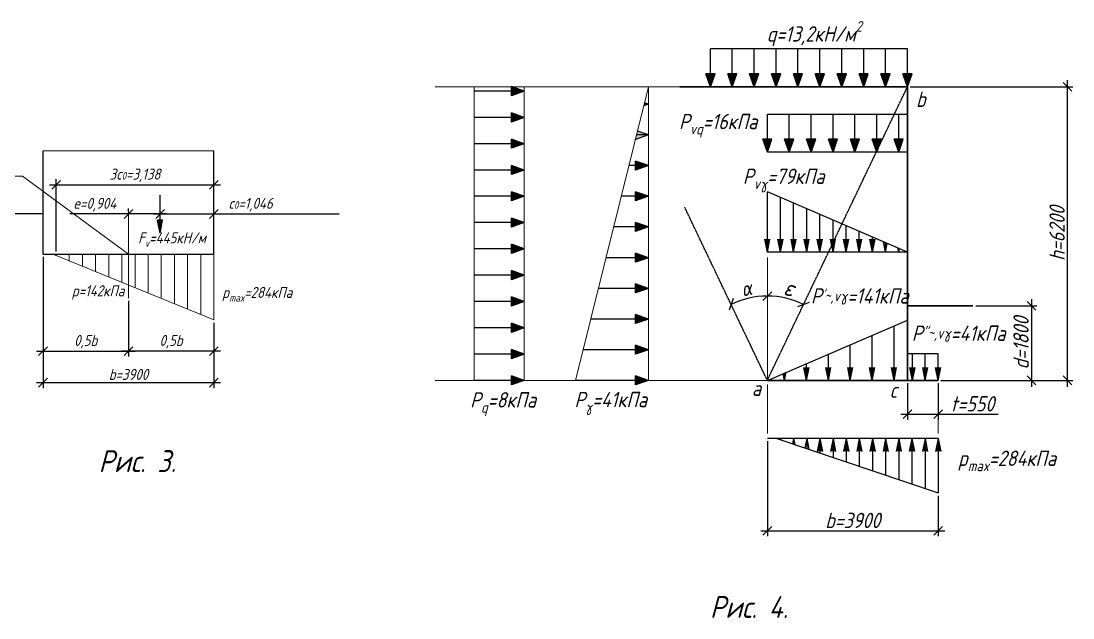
# Model space of a CAD drawing. Header units: millimetres. Extents: x -1004 to 900128, y -352756 to 107728.
# Drawn here: x 631549 to 655567, y -244913 to -231293 of the extents above; entities that cross this region are included whole.
import ezdxf

# ---------------------------------------------------------------- set-up
doc = ezdxf.new("R2010")
doc.units = ezdxf.units.MM
doc.linetypes.add('ACAD_ISO02W100', pattern=[15, 12, -3])
doc.linetypes.add('ACAD_ISO04W100', pattern=[30, 24, -3, 0, -3])
for name, color, linetype, lineweight in [('axles', 152, 'ACAD_ISO04W100', 20), ('basic', 95, 'Continuous', 30), ('hatch', 117, 'ACAD_ISO02W100', 25), ('size', 45, 'Continuous', 20), ('text', 13, 'Continuous', 20), ('thick', 42, 'Continuous', 35), ('thin', 153, 'Continuous', 18)]:
    doc.layers.add(name, color=color, linetype=linetype, lineweight=lineweight)
doc.styles.add('Structures', font='isocpeur.ttf', dxfattribs={"width": 0.85, "oblique": 15})
doc.styles.add('structures 5', font='isocpeur.ttf', dxfattribs={"width": 0.85, "oblique": 15, "height": 5})
doc.dimstyles.new('structures 3.5', dxfattribs={"dimtxt": 3.5, "dimasz": 2, "dimexe": 1.25, "dimexo": 0.625, "dimtad": 1, "dimtxsty": 'Structures', "dimblk": 'OBLIQUE', "dimcen": 2.5, "dimdle": 1.5, "dimadec": 0, "dimazin": 0, "dimtfac": 1, "dimtmove": 0, "dimatfit": 3, "dimfxl": 1, "dimarcsym": 0})

# ---------------------------------------------------------------- blocks, each defined once
blk = doc.blocks.new('_Oblique')
at = {"color": 0, "linetype": 'ByBlock', "lineweight": -2}
blk.add_line((-0.5, -0.5), (0.5, 0.5), dxfattribs=at)
blk = doc.blocks.new('*D1057')
at = {"layer": 'Defpoints', "color": 0, "transparency": 16777216}
for p in [(632051, -236614), (634001, -237614), (634001, -238823)]:
    blk.add_point(p, dxfattribs=at)
at = {"layer": 'size', "color": 0, "lineweight": -2, "transparency": 16777216}
for p, q in [((632051, -236677), (632051, -238948)), ((634001, -237677), (634001, -238948)), ((631901, -238823), (634151, -238823))]:
    blk.add_line(p, q, dxfattribs=at)
at = {"layer": 'size', "color": 0, "lineweight": -2, "transparency": 16777216, "xscale": 200, "yscale": 200, "zscale": 200, "rotation": 180}
blk.add_blockref('_Oblique', (632051, -238823), dxfattribs=at)
at = {"layer": 'size', "color": 0, "lineweight": -2, "transparency": 16777216, "xscale": 200, "yscale": 200, "zscale": 200}
blk.add_blockref('_Oblique', (634001, -238823), dxfattribs=at)
at = {"layer": 'size', "color": 0, "transparency": 16777216, "insert": (633026, -238610), "char_height": 250, "attachment_point": 5, "style": 'Structures'}
blk.add_mtext('0,5b', dxfattribs=at)
blk = doc.blocks.new('*D1058')
at = {"layer": 'Defpoints', "color": 0, "transparency": 16777216}
for p in [(634001, -237614), (635951, -238114), (634001, -238823)]:
    blk.add_point(p, dxfattribs=at)
at = {"layer": 'size', "color": 0, "lineweight": -2, "transparency": 16777216}
for p, q in [((634001, -237677), (634001, -238948)), ((635951, -238177), (635951, -238948)), ((636101, -238823), (633851, -238823))]:
    blk.add_line(p, q, dxfattribs=at)
at = {"layer": 'size', "color": 0, "lineweight": -2, "transparency": 16777216, "xscale": 200, "yscale": 200, "zscale": 200, "rotation": 180}
blk.add_blockref('_Oblique', (634001, -238823), dxfattribs=at)
at = {"layer": 'size', "color": 0, "lineweight": -2, "transparency": 16777216, "xscale": 200, "yscale": 200, "zscale": 200}
blk.add_blockref('_Oblique', (635951, -238823), dxfattribs=at)
at = {"layer": 'size', "color": 0, "transparency": 16777216, "insert": (634976, -238610), "char_height": 250, "attachment_point": 5, "style": 'Structures'}
blk.add_mtext('0,5b', dxfattribs=at)
blk = doc.blocks.new('*D1059')
at = {"layer": 'Defpoints', "color": 0, "transparency": 16777216}
for p in [(632051, -236614), (635951, -238114), (635951, -239544)]:
    blk.add_point(p, dxfattribs=at)
at = {"layer": 'size', "color": 0, "lineweight": -2, "transparency": 16777216}
for p, q in [((632051, -236677), (632051, -239669)), ((635951, -238177), (635951, -239669)), ((631901, -239544), (636101, -239544))]:
    blk.add_line(p, q, dxfattribs=at)
at = {"layer": 'size', "color": 0, "lineweight": -2, "transparency": 16777216, "xscale": 200, "yscale": 200, "zscale": 200, "rotation": 180}
blk.add_blockref('_Oblique', (632051, -239544), dxfattribs=at)
at = {"layer": 'size', "color": 0, "lineweight": -2, "transparency": 16777216, "xscale": 200, "yscale": 200, "zscale": 200}
blk.add_blockref('_Oblique', (635951, -239544), dxfattribs=at)
at = {"layer": 'size', "color": 0, "transparency": 16777216, "insert": (634001, -239356), "char_height": 250, "attachment_point": 5, "style": 'Structures'}
blk.add_mtext('b=3900', dxfattribs=at)
blk = doc.blocks.new('*D1060')
at = {"layer": 'Defpoints', "color": 0, "transparency": 16777216}
for p in [(634001, -235695), (634001, -235698), (634723, -235695)]:
    blk.add_point(p, dxfattribs=at)
at = {"layer": 'size', "color": 0, "lineweight": -2, "transparency": 16777216}
for p, q in [((634001, -235636), (634001, -235570)), ((634723, -235632), (634723, -235570)), ((634001, -235695), (632664, -235695)), ((634873, -235695), (634001, -235695))]:
    blk.add_line(p, q, dxfattribs=at)
at = {"layer": 'size', "color": 0, "lineweight": -2, "transparency": 16777216, "xscale": 200, "yscale": 200, "zscale": 200, "rotation": 180}
blk.add_blockref('_Oblique', (634001, -235695), dxfattribs=at)
at = {"layer": 'size', "color": 0, "lineweight": -2, "transparency": 16777216, "xscale": 200, "yscale": 200, "zscale": 200}
blk.add_blockref('_Oblique', (634723, -235695), dxfattribs=at)
at = {"layer": 'size', "color": 0, "transparency": 16777216, "insert": (633232, -235482), "char_height": 250, "attachment_point": 5, "style": 'Structures'}
blk.add_mtext('e=0,904', dxfattribs=at)
blk = doc.blocks.new('*D1061')
at = {"layer": 'Defpoints', "color": 0, "transparency": 16777216}
for p in [(634723, -235698), (635951, -235695), (635951, -235695)]:
    blk.add_point(p, dxfattribs=at)
at = {"layer": 'size', "color": 0, "lineweight": -2, "transparency": 16777216}
for p, q in [((634723, -235636), (634723, -235570)), ((635951, -235632), (635951, -235570)), ((634573, -235695), (635951, -235695)), ((635951, -235695), (637427, -235695))]:
    blk.add_line(p, q, dxfattribs=at)
at = {"layer": 'size', "color": 0, "lineweight": -2, "transparency": 16777216, "xscale": 200, "yscale": 200, "zscale": 200, "rotation": 180}
blk.add_blockref('_Oblique', (634723, -235695), dxfattribs=at)
at = {"layer": 'size', "color": 0, "lineweight": -2, "transparency": 16777216, "xscale": 200, "yscale": 200, "zscale": 200}
blk.add_blockref('_Oblique', (635951, -235695), dxfattribs=at)
at = {"layer": 'size', "color": 0, "transparency": 16777216, "insert": (636789, -235482), "char_height": 350, "attachment_point": 5, "style": 'Structures'}
blk.add_mtext('{\\H0.71429x;c\\H0.7x;\\S^ 0;\\H1.42857x;=1,046}', dxfattribs=at)
blk = doc.blocks.new('*D1062')
at = {"layer": 'Defpoints', "color": 0, "transparency": 16777216}
for p in [(635951, -235028), (635951, -235695), (632351, -236614)]:
    blk.add_point(p, dxfattribs=at)
at = {"layer": 'size', "color": 0, "lineweight": -2, "transparency": 16777216}
for p, q in [((632201, -235028), (636101, -235028)), ((632351, -236552), (632351, -234903)), ((635951, -235632), (635951, -234903))]:
    blk.add_line(p, q, dxfattribs=at)
at = {"layer": 'size', "color": 0, "lineweight": -2, "transparency": 16777216, "xscale": 200, "yscale": 200, "zscale": 200, "rotation": 180}
blk.add_blockref('_Oblique', (632351, -235028), dxfattribs=at)
at = {"layer": 'size', "color": 0, "lineweight": -2, "transparency": 16777216, "xscale": 200, "yscale": 200, "zscale": 200}
blk.add_blockref('_Oblique', (635951, -235028), dxfattribs=at)
at = {"layer": 'size', "color": 0, "transparency": 16777216, "insert": (634151, -234815), "char_height": 350, "attachment_point": 5, "style": 'Structures'}
blk.add_mtext('{\\H0.71429x;3c\\H0.7x;\\S^ 0;\\H1.42857x;=3,138}', dxfattribs=at)
blk = doc.blocks.new('*D1064')
at = {"layer": 'Defpoints', "color": 0, "transparency": 16777216}
for p in [(653284, -237792), (652489, -239492), (654619, -239492)]:
    blk.add_point(p, dxfattribs=at)
at = {"layer": 'size', "color": 0, "lineweight": -2, "transparency": 16777216}
for p, q in [((654619, -237642), (654619, -239642)), ((653347, -237792), (654744, -237792)), ((652551, -239492), (654744, -239492))]:
    blk.add_line(p, q, dxfattribs=at)
at = {"layer": 'size', "color": 0, "lineweight": -2, "transparency": 16777216, "xscale": 200, "yscale": 200, "zscale": 200}
for p, rotation in [((654619, -237792), 90), ((654619, -239492), 270)]:
    blk.add_blockref('_Oblique', p, dxfattribs=dict(at, rotation=rotation))
at = {"layer": 'size', "color": 0, "transparency": 16777216, "insert": (654382, -238642), "char_height": 350, "attachment_point": 5, "rotation": 90, "style": 'Structures'}
blk.add_mtext('d=1800', dxfattribs=at)
blk = doc.blocks.new('*D1065')
at = {"layer": 'Defpoints', "color": 0, "transparency": 16777216}
for p in [(651789, -239492), (652489, -239492), (652489, -240265)]:
    blk.add_point(p, dxfattribs=at)
at = {"layer": 'size', "color": 0, "lineweight": -2, "transparency": 16777216}
for p, q in [((651789, -239555), (651789, -240390)), ((652489, -239555), (652489, -240390)), ((651639, -240265), (652489, -240265)), ((652489, -240265), (653860, -240265))]:
    blk.add_line(p, q, dxfattribs=at)
at = {"layer": 'size', "color": 0, "lineweight": -2, "transparency": 16777216, "xscale": 200, "yscale": 200, "zscale": 200, "rotation": 180}
blk.add_blockref('_Oblique', (651789, -240265), dxfattribs=at)
at = {"layer": 'size', "color": 0, "lineweight": -2, "transparency": 16777216, "xscale": 200, "yscale": 200, "zscale": 200}
blk.add_blockref('_Oblique', (652489, -240265), dxfattribs=at)
at = {"layer": 'size', "color": 0, "transparency": 16777216, "insert": (653274, -240027), "char_height": 350, "attachment_point": 5, "style": 'Structures'}
blk.add_mtext('t=550', dxfattribs=at)
blk = doc.blocks.new('*D1066')
at = {"layer": 'Defpoints', "color": 0, "transparency": 16777216}
for p in [(651789, -232792), (655442, -232792), (652489, -239492)]:
    blk.add_point(p, dxfattribs=at)
at = {"layer": 'size', "color": 0, "lineweight": -2, "transparency": 16777216}
for p, q in [((655442, -239642), (655442, -232642)), ((651851, -232792), (655567, -232792)), ((652551, -239492), (655567, -239492))]:
    blk.add_line(p, q, dxfattribs=at)
at = {"layer": 'size', "color": 0, "lineweight": -2, "transparency": 16777216, "xscale": 200, "yscale": 200, "zscale": 200}
for p, rotation in [((655442, -232792), 90), ((655442, -239492), 270)]:
    blk.add_blockref('_Oblique', p, dxfattribs=dict(at, rotation=rotation))
at = {"layer": 'size', "color": 0, "transparency": 16777216, "insert": (655205, -236142), "char_height": 350, "attachment_point": 5, "rotation": 90, "style": 'Structures'}
blk.add_mtext('h=6200', dxfattribs=at)
blk = doc.blocks.new('*D1067')
at = {"layer": 'Defpoints', "color": 0, "transparency": 16777216}
for p in [(651789, -232792), (648589, -236691), (648873, -237592), (648589, -239492), (648589, -239492)]:
    blk.add_point(p, dxfattribs=at)
at = {"layer": 'size', "color": 0, "lineweight": -2, "transparency": 16777216}
blk.add_arc((648589, -239492), 1922, 64.4703, 90, dxfattribs=at)
at = {"layer": 'size', "color": 0, "lineweight": -2, "transparency": 16777216, "xscale": 200, "yscale": 200, "zscale": 200}
for p, rotation in [((648589, -237571), 180.0000000000015), ((649417, -237758), 334.4703020094675)]:
    blk.add_blockref('_Oblique', p, dxfattribs=dict(at, rotation=rotation))
at = {"layer": 'size', "color": 0, "transparency": 16777216, "insert": (649092, -237378), "char_height": 350, "attachment_point": 5, "rotation": 346.6245, "style": 'Structures'}
blk.add_mtext('{\\H1.08333x;ε}', dxfattribs=at)
blk = doc.blocks.new('*D1068')
at = {"layer": 'Defpoints', "color": 0, "transparency": 16777216}
for p in [(645389, -232792), (648589, -233042), (648305, -237592), (648589, -239492), (648589, -239492)]:
    blk.add_point(p, dxfattribs=at)
at = {"layer": 'size', "color": 0, "lineweight": -2, "transparency": 16777216}
blk.add_arc((648589, -239492), 1922, 90, 115.5297, dxfattribs=at)
at = {"layer": 'size', "color": 0, "lineweight": -2, "transparency": 16777216, "xscale": 200, "yscale": 200, "zscale": 200}
for p, rotation in [((648589, -237571), 359.9999999999996), ((647761, -237758), 205.5296979905321)]:
    blk.add_blockref('_Oblique', p, dxfattribs=dict(at, rotation=rotation))
at = {"layer": 'size', "color": 0, "transparency": 16777216, "insert": (648113, -237394), "char_height": 350, "width": 756.43, "attachment_point": 5, "rotation": 12.7648, "style": 'Structures'}
blk.add_mtext('{\\H0.95833x;α}', dxfattribs=at)
blk = doc.blocks.new('*D1069')
at = {"layer": 'Defpoints', "color": 0, "transparency": 16777216}
for p in [(648589, -240819), (652489, -242061), (652489, -242924)]:
    blk.add_point(p, dxfattribs=at)
at = {"layer": 'size', "color": 0, "lineweight": -2, "transparency": 16777216}
for p, q in [((648589, -240881), (648589, -243049)), ((652489, -242124), (652489, -243049)), ((648439, -242924), (652639, -242924))]:
    blk.add_line(p, q, dxfattribs=at)
at = {"layer": 'size', "color": 0, "lineweight": -2, "transparency": 16777216, "xscale": 200, "yscale": 200, "zscale": 200, "rotation": 180}
blk.add_blockref('_Oblique', (648589, -242924), dxfattribs=at)
at = {"layer": 'size', "color": 0, "lineweight": -2, "transparency": 16777216, "xscale": 200, "yscale": 200, "zscale": 200}
blk.add_blockref('_Oblique', (652489, -242924), dxfattribs=at)
at = {"layer": 'size', "color": 0, "transparency": 16777216, "insert": (650539, -242687), "char_height": 350, "attachment_point": 5, "style": 'Structures'}
blk.add_mtext('b=3900', dxfattribs=at)

msp = doc.modelspace()

# ---------------------------------------------------------------- hatches: boundary and pattern name
at = {"layer": 'basic'}
h = msp.add_hatch(color=256, dxfattribs=at)
h.dxf.hatch_style = 1
h.paths.add_polyline_path([(647184.024, -232497.832), (647288.949, -232792.489), (647288.949, -232497.832)])
h.paths.add_polyline_path([(647288.949, -232497.832), (647288.949, -232792.489), (647393.874, -232497.832)])
h = msp.add_hatch(color=256, dxfattribs=at)
h.dxf.hatch_style = 1
h.paths.add_polyline_path([(647684.024, -232497.832), (647788.949, -232792.489), (647788.949, -232497.832)])
h.paths.add_polyline_path([(647788.949, -232497.832), (647788.949, -232792.489), (647893.874, -232497.832)])
h = msp.add_hatch(color=256, dxfattribs=at)
h.dxf.hatch_style = 1
h.paths.add_polyline_path([(648184.024, -232497.832), (648288.949, -232792.489), (648288.949, -232497.832)])
h.paths.add_polyline_path([(648288.949, -232497.832), (648288.949, -232792.489), (648393.874, -232497.832)])
h = msp.add_hatch(color=256, dxfattribs=at)
h.dxf.hatch_style = 1
h.paths.add_polyline_path([(648684.024, -232497.832), (648788.949, -232792.489), (648788.949, -232497.832)])
h.paths.add_polyline_path([(648788.949, -232497.832), (648788.949, -232792.489), (648893.874, -232497.832)])
h = msp.add_hatch(color=256, dxfattribs=at)
h.dxf.hatch_style = 1
h.paths.add_polyline_path([(649184.024, -232497.832), (649288.949, -232792.489), (649288.949, -232497.832)])
h.paths.add_polyline_path([(649288.949, -232497.832), (649288.949, -232792.489), (649393.874, -232497.832)])
h = msp.add_hatch(color=256, dxfattribs=at)
h.dxf.hatch_style = 1
h.paths.add_polyline_path([(649684.024, -232497.832), (649788.949, -232792.489), (649788.949, -232497.832)])
h.paths.add_polyline_path([(649788.949, -232497.832), (649788.949, -232792.489), (649893.874, -232497.832)])
h = msp.add_hatch(color=256, dxfattribs=at)
h.dxf.hatch_style = 1
h.paths.add_polyline_path([(650184.024, -232497.832), (650288.949, -232792.489), (650288.949, -232497.832)])
h.paths.add_polyline_path([(650288.949, -232497.832), (650288.949, -232792.489), (650393.874, -232497.832)])
h = msp.add_hatch(color=256, dxfattribs=at)
h.dxf.hatch_style = 1
h.paths.add_polyline_path([(650684.024, -232497.832), (650788.949, -232792.489), (650788.949, -232497.832)])
h.paths.add_polyline_path([(650788.949, -232497.832), (650788.949, -232792.489), (650893.874, -232497.832)])
h = msp.add_hatch(color=256, dxfattribs=at)
h.dxf.hatch_style = 1
h.paths.add_polyline_path([(651184.024, -232497.832), (651288.949, -232792.489), (651288.949, -232497.832)])
h.paths.add_polyline_path([(651288.949, -232497.832), (651288.949, -232792.489), (651393.874, -232497.832)])
h = msp.add_hatch(color=256, dxfattribs=at)
h.dxf.hatch_style = 1
h.paths.add_polyline_path([(651684.024, -232497.832), (651788.949, -232792.489), (651788.949, -232497.832)])
h.paths.add_polyline_path([(651788.949, -232497.832), (651788.949, -232792.489), (651893.874, -232497.832)])
h = msp.add_hatch(color=256, dxfattribs=at)
h.dxf.hatch_style = 1
h.paths.add_polyline_path([(642743.968, -232787.563), (643038.625, -232892.489), (642743.968, -232892.489)])
h.paths.add_polyline_path([(642743.968, -232892.489), (643038.625, -232892.489), (642743.968, -232997.414)])
h = msp.add_hatch(color=256, dxfattribs=at)
h.dxf.hatch_style = 1
h.paths.add_polyline_path([(645782.621, -233160.003), (645774.557, -233192.489), (645873.85, -233192.489)])
h.paths.add_polyline_path([(645873.85, -233192.489), (645774.557, -233192.489), (645764.929, -233231.274)])
h.paths.add_polyline_path([(645873.85, -233892.489), (645600.795, -233892.489), (645588.792, -233940.841), (645613.827, -233985.081)])
h.paths.add_polyline_path([(645622.971, -233803.152), (645600.795, -233892.489), (645873.85, -233892.489)])
h.paths.add_polyline_path([(645588.792, -233940.841), (645579.194, -233979.509), (645579.194, -233997.414), (645613.827, -233985.081)])
h = msp.add_hatch(color=256, dxfattribs=at)
h.dxf.hatch_style = 1
h.paths.add_polyline_path([(642743.968, -233387.563), (643038.625, -233492.489), (642743.968, -233492.489)])
h.paths.add_polyline_path([(642743.968, -233492.489), (643038.625, -233492.489), (642743.968, -233597.414)])
h = msp.add_hatch(color=256, dxfattribs=at)
h.dxf.hatch_style = 1
h.paths.add_polyline_path([(642743.968, -233987.563), (643038.625, -234092.489), (642743.968, -234092.489)])
h.paths.add_polyline_path([(642743.968, -234092.489), (643038.625, -234092.489), (642743.968, -234197.414)])
h = msp.add_hatch(color=256, dxfattribs=at)
h.dxf.hatch_style = 1
h.paths.add_polyline_path([(648484.024, -233991.286), (648588.949, -234285.942), (648588.949, -233991.286)])
h.paths.add_polyline_path([(648588.949, -233991.286), (648588.949, -234285.942), (648693.874, -233991.286)])
h = msp.add_hatch(color=256, dxfattribs=at)
h.dxf.hatch_style = 1
h.paths.add_polyline_path([(648984.024, -233991.286), (649088.949, -234285.942), (649088.949, -233991.286)])
h.paths.add_polyline_path([(649088.949, -233991.286), (649088.949, -234285.942), (649193.874, -233991.286)])
h = msp.add_hatch(color=256, dxfattribs=at)
h.dxf.hatch_style = 1
h.paths.add_polyline_path([(649484.024, -233991.286), (649588.949, -234285.942), (649588.949, -233991.286)])
h.paths.add_polyline_path([(649588.949, -233991.286), (649588.949, -234285.942), (649693.874, -233991.286)])
h = msp.add_hatch(color=256, dxfattribs=at)
h.dxf.hatch_style = 1
h.paths.add_polyline_path([(649984.024, -233991.286), (650088.949, -234285.942), (650088.949, -233991.286)])
h.paths.add_polyline_path([(650088.949, -233991.286), (650088.949, -234285.942), (650193.874, -233991.286)])
h = msp.add_hatch(color=256, dxfattribs=at)
h.dxf.hatch_style = 1
h.paths.add_polyline_path([(650484.024, -233991.286), (650588.949, -234285.942), (650588.949, -233991.286)])
h.paths.add_polyline_path([(650588.949, -233991.286), (650588.949, -234285.942), (650693.874, -233991.286)])
h = msp.add_hatch(color=256, dxfattribs=at)
h.dxf.hatch_style = 1
h.paths.add_polyline_path([(650984.024, -233991.286), (651088.949, -234285.942), (651088.949, -233991.286)])
h.paths.add_polyline_path([(651088.949, -233991.286), (651088.949, -234285.942), (651193.874, -233991.286)])
h = msp.add_hatch(color=256, dxfattribs=at)
h.dxf.hatch_style = 1
h.paths.add_polyline_path([(651484.024, -233991.286), (651588.949, -234285.942), (651588.949, -233991.286)])
h.paths.add_polyline_path([(651588.949, -233991.286), (651588.949, -234285.942), (651693.874, -233991.286)])
h = msp.add_hatch(color=256, dxfattribs=at)
h.dxf.hatch_style = 1
h.paths.add_polyline_path([(642743.968, -234587.563), (643038.625, -234692.489), (642743.968, -234692.489)])
h.paths.add_polyline_path([(642743.968, -234692.489), (643038.625, -234692.489), (642743.968, -234797.414)])
h = msp.add_hatch(color=256, dxfattribs=at)
h.dxf.hatch_style = 1
h.paths.add_polyline_path([(645579.194, -234487.563), (645873.85, -234592.489), (645579.194, -234592.489)])
h.paths.add_polyline_path([(645579.194, -234592.489), (645873.85, -234592.489), (645579.194, -234697.414)])
h = msp.add_hatch(color=256, dxfattribs=at)
h.dxf.hatch_style = 1
h.paths.add_polyline_path([(642743.968, -235187.563), (643038.625, -235292.489), (642743.968, -235292.489)])
h.paths.add_polyline_path([(642743.968, -235292.489), (643038.625, -235292.489), (642743.968, -235397.414)])
h = msp.add_hatch(color=256, dxfattribs=at)
h.dxf.hatch_style = 1
h.paths.add_polyline_path([(645579.194, -235187.563), (645873.85, -235292.489), (645579.194, -235292.489)])
h.paths.add_polyline_path([(645579.194, -235292.489), (645873.85, -235292.489), (645579.194, -235397.414)])
h = msp.add_hatch(color=256, dxfattribs=at)
h.dxf.hatch_style = 1
h.paths.add_polyline_path([(634781.874, -235836.73), (634723.143, -235836.73), (634723.143, -236131.386)])
h.paths.add_polyline_path([(634723.143, -235836.73), (634664.411, -235836.73), (634723.143, -236131.386)])
h = msp.add_hatch(color=256, dxfattribs=at)
h.dxf.hatch_style = 1
h.paths.add_polyline_path([(642743.968, -235787.563), (643038.625, -235892.489), (642743.968, -235892.489)])
h.paths.add_polyline_path([(642743.968, -235892.489), (643038.625, -235892.489), (642743.968, -235997.414)])
h = msp.add_hatch(color=256, dxfattribs=at)
h.dxf.hatch_style = 1
h.paths.add_polyline_path([(645579.194, -235887.563), (645873.85, -235992.489), (645579.194, -235992.489)])
h.paths.add_polyline_path([(645579.194, -235992.489), (645873.85, -235992.489), (645579.194, -236097.414)])
h = msp.add_hatch(color=256, dxfattribs=at)
h.dxf.hatch_style = 1
h.paths.add_polyline_path([(648530.217, -236268.652), (648588.949, -236268.652), (648588.949, -236563.308)])
h.paths.add_polyline_path([(648588.949, -236268.652), (648647.681, -236268.652), (648588.949, -236563.308)])
h = msp.add_hatch(color=256, dxfattribs=at)
h.dxf.hatch_style = 1
h.paths.add_polyline_path([(648830.217, -236268.652), (648888.949, -236268.652), (648888.949, -236563.308)])
h.paths.add_polyline_path([(648888.949, -236268.652), (648947.681, -236268.652), (648888.949, -236563.308)])
h = msp.add_hatch(color=256, dxfattribs=at)
h.dxf.hatch_style = 1
h.paths.add_polyline_path([(649130.217, -236268.652), (649188.949, -236268.652), (649188.949, -236563.308)])
h.paths.add_polyline_path([(649188.949, -236268.652), (649247.681, -236268.652), (649188.949, -236563.308)])
h = msp.add_hatch(color=256, dxfattribs=at)
h.dxf.hatch_style = 1
h.paths.add_polyline_path([(649430.217, -236268.652), (649488.949, -236268.652), (649488.949, -236563.308)])
h.paths.add_polyline_path([(649488.949, -236268.652), (649547.681, -236268.652), (649488.949, -236563.308)])
h = msp.add_hatch(color=256, dxfattribs=at)
h.dxf.hatch_style = 1
h.paths.add_polyline_path([(649730.217, -236268.652), (649788.949, -236268.652), (649788.949, -236563.308)])
h.paths.add_polyline_path([(649788.949, -236268.652), (649847.681, -236268.652), (649788.949, -236563.308)])
h = msp.add_hatch(color=256, dxfattribs=at)
h.dxf.hatch_style = 1
h.paths.add_polyline_path([(650030.217, -236268.652), (650088.949, -236268.652), (650088.949, -236563.308)])
h.paths.add_polyline_path([(650088.949, -236268.652), (650147.681, -236268.652), (650088.949, -236563.308)])
h = msp.add_hatch(color=256, dxfattribs=at)
h.dxf.hatch_style = 1
h.paths.add_polyline_path([(650330.217, -236268.652), (650388.949, -236268.652), (650388.949, -236563.308)])
h.paths.add_polyline_path([(650388.949, -236268.652), (650447.681, -236268.652), (650388.949, -236563.308)])
h = msp.add_hatch(color=256, dxfattribs=at)
h.dxf.hatch_style = 1
h.paths.add_polyline_path([(650630.217, -236268.652), (650688.949, -236268.652), (650688.949, -236563.308)])
h.paths.add_polyline_path([(650688.949, -236268.652), (650747.681, -236268.652), (650688.949, -236563.308)])
h = msp.add_hatch(color=256, dxfattribs=at)
h.dxf.hatch_style = 1
h.paths.add_polyline_path([(650930.217, -236268.652), (650988.949, -236268.652), (650988.949, -236563.308)])
h.paths.add_polyline_path([(650988.949, -236268.652), (651047.681, -236268.652), (650988.949, -236563.308)])
h = msp.add_hatch(color=256, dxfattribs=at)
h.dxf.hatch_style = 1
h.paths.add_polyline_path([(651328.363, -236365.569), (651288.949, -236348.647), (651288.949, -236563.308)])
h.paths.add_polyline_path([(651288.949, -236348.647), (651242.158, -236328.559), (651288.949, -236563.308)])
h.paths.add_polyline_path([(651604.715, -236484.212), (651588.949, -236477.444), (651588.949, -236563.308)])
h.paths.add_polyline_path([(651588.949, -236477.444), (651570.233, -236469.409), (651588.949, -236563.308)])
h = msp.add_hatch(color=256, dxfattribs=at)
h.dxf.hatch_style = 1
h.paths.add_polyline_path([(642743.968, -236387.563), (643038.625, -236492.489), (642743.968, -236492.489)])
h.paths.add_polyline_path([(642743.968, -236492.489), (643038.625, -236492.489), (642743.968, -236597.414)])
h = msp.add_hatch(color=256, dxfattribs=at)
h.dxf.hatch_style = 1
h.paths.add_polyline_path([(645579.194, -236587.563), (645873.85, -236692.489), (645579.194, -236692.489)])
h.paths.add_polyline_path([(645579.194, -236692.489), (645873.85, -236692.489), (645579.194, -236797.414)])
h = msp.add_hatch(color=256, dxfattribs=at)
h.dxf.hatch_style = 1
h.paths.add_polyline_path([(642743.968, -236987.563), (643038.625, -237092.489), (642743.968, -237092.489)])
h.paths.add_polyline_path([(642743.968, -237092.489), (643038.625, -237092.489), (642743.968, -237197.414)])
h = msp.add_hatch(color=256, dxfattribs=at)
h.dxf.hatch_style = 1
h.paths.add_polyline_path([(645579.194, -237287.563), (645873.85, -237392.489), (645579.194, -237392.489)])
h.paths.add_polyline_path([(645579.194, -237392.489), (645873.85, -237392.489), (645579.194, -237497.414)])
h = msp.add_hatch(color=256, dxfattribs=at)
h.dxf.hatch_style = 1
h.paths.add_polyline_path([(642743.968, -237587.563), (643038.625, -237692.489), (642743.968, -237692.489)])
h.paths.add_polyline_path([(642743.968, -237692.489), (643038.625, -237692.489), (642743.968, -237797.414)])
h = msp.add_hatch(color=256, dxfattribs=at)
h.dxf.hatch_style = 1
h.paths.add_polyline_path([(645579.194, -237987.563), (645873.85, -238092.489), (645579.194, -238092.489)])
h.paths.add_polyline_path([(645579.194, -238092.489), (645873.85, -238092.489), (645579.194, -238197.414)])
h = msp.add_hatch(color=256, dxfattribs=at)
h.dxf.hatch_style = 1
h.paths.add_polyline_path([(642743.968, -238187.563), (643038.625, -238292.489), (642743.968, -238292.489)])
h.paths.add_polyline_path([(642743.968, -238292.489), (643038.625, -238292.489), (642743.968, -238397.414)])
h = msp.add_hatch(color=256, dxfattribs=at)
h.dxf.hatch_style = 1
h.paths.add_polyline_path([(645579.194, -238687.563), (645873.85, -238792.489), (645579.194, -238792.489)])
h.paths.add_polyline_path([(645579.194, -238792.489), (645873.85, -238792.489), (645579.194, -238897.414)])
h = msp.add_hatch(color=256, dxfattribs=at)
h.dxf.hatch_style = 1
h.paths.add_polyline_path([(642743.968, -238787.563), (643038.625, -238892.489), (642743.968, -238892.489)])
h.paths.add_polyline_path([(642743.968, -238892.489), (643038.625, -238892.489), (642743.968, -238997.414)])
h = msp.add_hatch(color=256, dxfattribs=at)
h.dxf.hatch_style = 1
h.paths.add_polyline_path([(649541.334, -239197.832), (649482.602, -239197.832), (649482.602, -239492.489)])
h.paths.add_polyline_path([(649482.602, -239197.832), (649423.87, -239197.832), (649482.602, -239492.489)])
h = msp.add_hatch(color=256, dxfattribs=at)
h.dxf.hatch_style = 1
h.paths.add_polyline_path([(650041.334, -239197.832), (649982.602, -239197.832), (649982.602, -239492.489)])
h.paths.add_polyline_path([(649982.602, -239197.832), (649923.87, -239197.832), (649982.602, -239492.489)])
h = msp.add_hatch(color=256, dxfattribs=at)
h.dxf.hatch_style = 1
h.paths.add_polyline_path([(650541.334, -239197.832), (650482.602, -239197.832), (650482.602, -239492.489)])
h.paths.add_polyline_path([(650482.602, -239197.832), (650423.87, -239197.832), (650482.602, -239492.489)])
h = msp.add_hatch(color=256, dxfattribs=at)
h.dxf.hatch_style = 1
h.paths.add_polyline_path([(651041.334, -239197.832), (650982.602, -239197.832), (650982.602, -239492.489)])
h.paths.add_polyline_path([(650982.602, -239197.832), (650923.87, -239197.832), (650982.602, -239492.489)])
h = msp.add_hatch(color=256, dxfattribs=at)
h.dxf.hatch_style = 1
h.paths.add_polyline_path([(651541.334, -239197.832), (651482.602, -239197.832), (651482.602, -239492.489)])
h.paths.add_polyline_path([(651482.602, -239197.832), (651423.87, -239197.832), (651482.602, -239492.489)])
h = msp.add_hatch(color=256, dxfattribs=at)
h.dxf.hatch_style = 1
h.paths.add_polyline_path([(651962.26, -239197.832), (651903.528, -239197.832), (651903.528, -239492.489)])
h.paths.add_polyline_path([(651903.528, -239197.832), (651844.796, -239197.832), (651903.528, -239492.489)])
h = msp.add_hatch(color=256, dxfattribs=at)
h.dxf.hatch_style = 1
h.paths.add_polyline_path([(652254.971, -239197.832), (652196.239, -239197.832), (652196.239, -239492.489)])
h.paths.add_polyline_path([(652196.239, -239197.832), (652137.507, -239197.832), (652196.239, -239492.489)])
h = msp.add_hatch(color=256, dxfattribs=at)
h.dxf.hatch_style = 1
h.paths.add_polyline_path([(652547.681, -239197.832), (652488.949, -239197.832), (652488.949, -239492.489)])
h.paths.add_polyline_path([(652488.949, -239197.832), (652430.217, -239197.832), (652488.949, -239492.489)])
h = msp.add_hatch(color=256, dxfattribs=at)
h.dxf.hatch_style = 1
h.paths.add_polyline_path([(642743.968, -239387.563), (643038.625, -239492.489), (642743.968, -239492.489)])
h.paths.add_polyline_path([(642743.968, -239492.489), (643038.625, -239492.489), (642743.968, -239597.414)])
h = msp.add_hatch(color=256, dxfattribs=at)
h.dxf.hatch_style = 1
h.paths.add_polyline_path([(645579.194, -239387.563), (645873.85, -239492.489), (645579.194, -239492.489)])
h.paths.add_polyline_path([(645579.194, -239492.489), (645873.85, -239492.489), (645579.194, -239597.414)])
h = msp.add_hatch(color=256, dxfattribs=at)
h.dxf.hatch_style = 1
h.paths.add_polyline_path([(649019.441, -239307.669), (648982.602, -239323.485), (648982.602, -239492.489)])
h.paths.add_polyline_path([(648982.602, -239323.485), (648951.571, -239336.807), (648982.602, -239492.489)])
h = msp.add_hatch(color=256, dxfattribs=at)
h.dxf.hatch_style = 1
h.paths.add_polyline_path([(649488.949, -240818.942), (649488.949, -241048.499), (649538.006, -241065.06)])
h.paths.add_polyline_path([(649488.949, -240818.942), (649446.078, -241034.026), (649488.949, -241048.499)])
h.paths.add_polyline_path([(649188.949, -240818.942), (649188.949, -240947.224), (649216.363, -240956.478)])
h.paths.add_polyline_path([(649188.949, -240818.942), (649164.992, -240939.136), (649188.949, -240947.224)])
h.paths.add_polyline_path([(648888.949, -240818.942), (648883.905, -240844.246), (648888.949, -240845.949)])
h.paths.add_polyline_path([(648888.949, -240818.942), (648888.949, -240845.949), (648894.721, -240847.897)])
h = msp.add_hatch(color=256, dxfattribs=at)
h.dxf.hatch_style = 1
h.paths.add_polyline_path([(649730.217, -241113.598), (649788.949, -241113.598), (649788.949, -240818.942)])
h.paths.add_polyline_path([(649788.949, -241113.598), (649847.681, -241113.598), (649788.949, -240818.942)])
h = msp.add_hatch(color=256, dxfattribs=at)
h.dxf.hatch_style = 1
h.paths.add_polyline_path([(650030.217, -241113.598), (650088.949, -241113.598), (650088.949, -240818.942)])
h.paths.add_polyline_path([(650088.949, -241113.598), (650147.681, -241113.598), (650088.949, -240818.942)])
h = msp.add_hatch(color=256, dxfattribs=at)
h.dxf.hatch_style = 1
h.paths.add_polyline_path([(650330.217, -241113.598), (650388.949, -241113.598), (650388.949, -240818.942)])
h.paths.add_polyline_path([(650388.949, -241113.598), (650447.681, -241113.598), (650388.949, -240818.942)])
h = msp.add_hatch(color=256, dxfattribs=at)
h.dxf.hatch_style = 1
h.paths.add_polyline_path([(650630.217, -241113.598), (650688.949, -241113.598), (650688.949, -240818.942)])
h.paths.add_polyline_path([(650688.949, -241113.598), (650747.681, -241113.598), (650688.949, -240818.942)])
h = msp.add_hatch(color=256, dxfattribs=at)
h.dxf.hatch_style = 1
h.paths.add_polyline_path([(650930.217, -241113.598), (650988.949, -241113.598), (650988.949, -240818.942)])
h.paths.add_polyline_path([(650988.949, -241113.598), (651047.681, -241113.598), (650988.949, -240818.942)])
h = msp.add_hatch(color=256, dxfattribs=at)
h.dxf.hatch_style = 1
h.paths.add_polyline_path([(651230.217, -241113.598), (651288.949, -241113.598), (651288.949, -240818.942)])
h.paths.add_polyline_path([(651288.949, -241113.598), (651347.681, -241113.598), (651288.949, -240818.942)])
h = msp.add_hatch(color=256, dxfattribs=at)
h.dxf.hatch_style = 1
h.paths.add_polyline_path([(651530.217, -241113.598), (651588.949, -241113.598), (651588.949, -240818.942)])
h.paths.add_polyline_path([(651588.949, -241113.598), (651647.681, -241113.598), (651588.949, -240818.942)])
h = msp.add_hatch(color=256, dxfattribs=at)
h.dxf.hatch_style = 1
h.paths.add_polyline_path([(651830.217, -241113.598), (651888.949, -241113.598), (651888.949, -240818.942)])
h.paths.add_polyline_path([(651888.949, -241113.598), (651947.681, -241113.598), (651888.949, -240818.942)])
h = msp.add_hatch(color=256, dxfattribs=at)
h.dxf.hatch_style = 1
h.paths.add_polyline_path([(652130.217, -241113.598), (652188.949, -241113.598), (652188.949, -240818.942)])
h.paths.add_polyline_path([(652188.949, -241113.598), (652247.681, -241113.598), (652188.949, -240818.942)])
h = msp.add_hatch(color=256, dxfattribs=at)
h.dxf.hatch_style = 1
h.paths.add_polyline_path([(652430.217, -241113.598), (652488.949, -241113.598), (652488.949, -240818.942)])
h.paths.add_polyline_path([(652488.949, -241113.598), (652547.681, -241113.598), (652488.949, -240818.942)])

# ---------------------------------------------------------------- linework, layer by layer
at = {"layer": 'axles', "ltscale": 0.2}
for p, q in [((646587.233, -232792.489), (641000.625, -232792.489)), ((648588.949, -239492.489), (641000.625, -239492.489))]:
    msp.add_line(p, q, dxfattribs=at)
at = {"layer": 'axles', "ltscale": 0.1}
msp.add_line((634001.143, -237614.151), (634001.143, -235586.034), dxfattribs=at)
at = {"layer": 'basic'}
for p, q in [((647288.949, -232792.489), (647288.949, -231925.955)), ((651788.949, -231925.955), (647288.949, -231925.955)), ((647788.949, -232792.489), (647788.949, -231925.955)), ((648288.949, -232792.489), (648288.949, -231925.955)), ((648788.949, -232792.489), (648788.949, -231925.955)), ((649288.949, -232792.489), (649288.949, -231925.955)), ((649788.949, -232792.489), (649788.949, -231925.955)), ((650288.949, -232792.489), (650288.949, -231925.955)), ((650788.949, -232792.489), (650788.949, -231925.955)), ((651288.949, -232792.489), (651288.949, -231925.955)), ((651788.949, -232792.489), (651788.949, -231925.955)), ((647288.949, -232792.489), (647184.024, -232497.832)), ((647393.874, -232497.832), (647184.024, -232497.832)), ((647288.949, -232792.489), (647393.874, -232497.832)), ((647788.949, -232792.489), (647684.024, -232497.832)), ((647893.874, -232497.832), (647684.024, -232497.832)), ((647788.949, -232792.489), (647893.874, -232497.832)), ((648288.949, -232792.489), (648184.024, -232497.832)), ((648393.874, -232497.832), (648184.024, -232497.832)), ((648288.949, -232792.489), (648393.874, -232497.832)), ((648788.949, -232792.489), (648684.024, -232497.832)), ((648893.874, -232497.832), (648684.024, -232497.832)), ((648788.949, -232792.489), (648893.874, -232497.832)), ((649288.949, -232792.489), (649184.024, -232497.832)), ((649393.874, -232497.832), (649184.024, -232497.832)), ((649288.949, -232792.489), (649393.874, -232497.832)), ((649788.949, -232792.489), (649684.024, -232497.832)), ((649893.874, -232497.832), (649684.024, -232497.832)), ((649788.949, -232792.489), (649893.874, -232497.832)), ((650288.949, -232792.489), (650184.024, -232497.832)), ((650393.874, -232497.832), (650184.024, -232497.832)), ((650288.949, -232792.489), (650393.874, -232497.832)), ((650788.949, -232792.489), (650684.024, -232497.832)), ((650893.874, -232497.832), (650684.024, -232497.832)), ((650788.949, -232792.489), (650893.874, -232497.832)), ((651288.949, -232792.489), (651184.024, -232497.832)), ((651393.874, -232497.832), (651184.024, -232497.832)), ((651288.949, -232792.489), (651393.874, -232497.832)), ((651788.949, -232792.489), (651684.024, -232497.832)), ((651893.874, -232497.832), (651684.024, -232497.832)), ((651788.949, -232792.489), (651893.874, -232497.832)), ((643038.625, -232892.489), (641896.758, -232892.489)), ((643038.625, -232892.489), (642743.968, -232787.563)), ((642743.968, -232997.414), (642743.968, -232787.563)), ((643038.625, -232892.489), (642743.968, -232997.414)), ((645873.85, -233192.489), (645764.929, -233231.274)), ((645873.85, -233192.489), (645774.557, -233192.489)), ((645873.85, -233192.489), (645782.621, -233160.003)), ((643038.625, -233492.489), (642743.968, -233387.563)), ((642743.968, -233597.414), (642743.968, -233387.563)), ((648588.949, -234285.942), (648588.949, -233419.409)), ((648588.949, -233419.409), (651788.949, -233419.409)), ((649088.949, -234285.942), (649088.949, -233419.409)), ((649588.949, -234285.942), (649588.949, -233419.409)), ((650088.949, -234285.942), (650088.949, -233419.409)), ((650588.949, -234285.942), (650588.949, -233419.409)), ((651088.949, -234285.942), (651088.949, -233419.409)), ((651588.949, -234285.942), (651588.949, -233419.409)), ((643038.625, -233492.489), (641896.758, -233492.489)), ((643038.625, -233492.489), (642743.968, -233597.414)), ((645873.85, -233892.489), (645579.194, -233997.414)), ((645873.85, -233892.489), (645600.795, -233892.489)), ((645873.85, -233892.489), (645622.971, -233803.152)), ((643038.625, -234092.489), (641896.758, -234092.489)), ((643038.625, -234092.489), (642743.968, -233987.563)), ((642743.968, -234197.414), (642743.968, -233987.563)), ((643038.625, -234092.489), (642743.968, -234197.414)), ((645579.194, -233997.414), (645579.194, -233979.509)), ((648588.949, -234285.942), (648484.024, -233991.286)), ((648693.874, -233991.286), (648484.024, -233991.286)), ((648588.949, -234285.942), (648693.874, -233991.286)), ((649088.949, -234285.942), (648984.024, -233991.286)), ((649193.874, -233991.286), (648984.024, -233991.286)), ((649088.949, -234285.942), (649193.874, -233991.286)), ((649588.949, -234285.942), (649484.024, -233991.286)), ((649693.874, -233991.286), (649484.024, -233991.286)), ((649588.949, -234285.942), (649693.874, -233991.286)), ((650088.949, -234285.942), (649984.024, -233991.286)), ((650193.874, -233991.286), (649984.024, -233991.286)), ((650088.949, -234285.942), (650193.874, -233991.286)), ((650588.949, -234285.942), (650484.024, -233991.286)), ((650693.874, -233991.286), (650484.024, -233991.286)), ((650588.949, -234285.942), (650693.874, -233991.286)), ((651088.949, -234285.942), (650984.024, -233991.286)), ((651193.874, -233991.286), (650984.024, -233991.286)), ((651088.949, -234285.942), (651193.874, -233991.286)), ((651588.949, -234285.942), (651484.024, -233991.286)), ((651693.874, -233991.286), (651484.024, -233991.286)), ((651588.949, -234285.942), (651693.874, -233991.286)), ((632051.143, -236614.151), (632051.143, -234251.573)), ((635951.143, -236614.151), (635951.143, -234251.573)), ((651788.949, -234285.942), (648588.949, -234285.942)), ((643038.625, -234692.489), (642743.968, -234587.563)), ((642743.968, -234797.414), (642743.968, -234587.563)), ((645873.85, -234592.489), (645427.033, -234592.489)), ((645873.85, -234592.489), (645579.194, -234487.563)), ((645579.194, -234697.414), (645579.194, -234487.563)), ((645873.85, -234592.489), (645579.194, -234697.414)), ((643038.625, -234692.489), (641896.758, -234692.489)), ((643038.625, -234692.489), (642743.968, -234797.414)), ((634723.143, -236131.386), (634723.143, -235264.853)), ((643038.625, -235292.489), (641896.758, -235292.489)), ((643038.625, -235292.489), (642743.968, -235187.563)), ((642743.968, -235397.414), (642743.968, -235187.563)), ((643038.625, -235292.489), (642743.968, -235397.414)), ((645873.85, -235292.489), (645253.27, -235292.489)), ((645873.85, -235292.489), (645579.194, -235187.563)), ((645579.194, -235397.414), (645579.194, -235187.563)), ((645873.85, -235292.489), (645579.194, -235397.414)), ((651788.949, -236563.308), (648588.949, -235189.478)), ((648588.949, -236563.308), (648588.949, -235189.478)), ((648888.949, -236563.308), (648888.949, -235318.274)), ((649188.949, -236563.308), (649188.949, -235447.071)), ((649488.949, -236563.308), (649488.949, -235575.867)), ((632051.143, -235694.929), (629189.86, -235694.929)), ((634781.874, -235836.73), (634664.411, -235836.73)), ((634723.143, -236131.386), (634664.411, -235836.73)), ((634723.143, -236131.386), (634781.874, -235836.73)), ((635951.143, -235694.929), (638812.426, -235694.929)), ((643038.625, -235892.489), (642743.968, -235787.563)), ((642743.968, -235997.414), (642743.968, -235787.563)), ((649788.949, -236563.308), (649788.949, -235704.664)), ((650088.949, -236563.308), (650088.949, -235833.461)), ((643038.625, -235892.489), (641896.758, -235892.489)), ((643038.625, -235892.489), (642743.968, -235997.414)), ((645873.85, -235992.489), (645079.508, -235992.489)), ((645873.85, -235992.489), (645579.194, -235887.563)), ((645579.194, -236097.414), (645579.194, -235887.563)), ((645873.85, -235992.489), (645579.194, -236097.414)), ((650388.949, -236563.308), (650388.949, -235962.257)), ((650688.949, -236563.308), (650688.949, -236091.054)), ((648588.949, -236563.308), (648530.217, -236268.652)), ((648588.949, -236563.308), (648647.681, -236268.652)), ((648888.949, -236563.308), (648830.217, -236268.652)), ((648888.949, -236563.308), (648947.681, -236268.652)), ((649188.949, -236563.308), (649130.217, -236268.652)), ((649188.949, -236563.308), (649247.681, -236268.652)), ((649488.949, -236563.308), (649430.217, -236268.652)), ((649488.949, -236563.308), (649547.681, -236268.652)), ((649788.949, -236563.308), (649730.217, -236268.652)), ((649788.949, -236563.308), (649847.681, -236268.652)), ((650088.949, -236563.308), (650030.217, -236268.652)), ((650088.949, -236563.308), (650147.681, -236268.652)), ((650388.949, -236563.308), (650330.217, -236268.652)), ((650388.949, -236563.308), (650447.681, -236268.652)), ((650688.949, -236563.308), (650630.217, -236268.652)), ((650688.949, -236563.308), (650747.681, -236268.652)), ((650988.949, -236563.308), (650930.217, -236268.652)), ((650988.949, -236563.308), (650988.949, -236219.851)), ((650988.949, -236563.308), (651047.681, -236268.652)), ((651288.949, -236563.308), (651242.158, -236328.559)), ((643038.625, -236492.489), (641896.758, -236492.489)), ((643038.625, -236492.489), (642743.968, -236387.563)), ((642743.968, -236597.414), (642743.968, -236387.563)), ((643038.625, -236492.489), (642743.968, -236597.414)), ((651788.949, -236563.308), (648588.949, -236563.308)), ((651288.949, -236563.308), (651288.949, -236348.647)), ((651288.949, -236563.308), (651328.363, -236365.569)), ((651588.949, -236563.308), (651570.233, -236469.409)), ((651588.949, -236563.308), (651588.949, -236477.444)), ((651588.949, -236563.308), (651604.715, -236484.212)), ((632051.143, -236614.151), (635951.143, -236614.151)), ((645873.85, -236692.489), (644905.746, -236692.489)), ((645873.85, -236692.489), (645579.194, -236587.563)), ((645579.194, -236797.414), (645579.194, -236587.563)), ((645873.85, -236692.489), (645579.194, -236797.414)), ((643038.625, -237092.489), (642743.968, -236987.563)), ((642743.968, -237197.414), (642743.968, -236987.563)), ((643038.625, -237092.489), (641896.758, -237092.489)), ((643038.625, -237092.489), (642743.968, -237197.414)), ((645873.85, -237392.489), (645579.194, -237287.563)), ((645579.194, -237497.414), (645579.194, -237287.563)), ((645873.85, -237392.489), (644731.983, -237392.489)), ((645873.85, -237392.489), (645579.194, -237497.414)), ((643038.625, -237692.489), (641896.758, -237692.489)), ((643038.625, -237692.489), (642743.968, -237587.563)), ((642743.968, -237797.414), (642743.968, -237587.563)), ((643038.625, -237692.489), (642743.968, -237797.414)), ((645873.85, -238092.489), (645579.194, -237987.563)), ((645579.194, -238197.414), (645579.194, -237987.563)), ((643038.625, -238292.489), (642743.968, -238187.563)), ((642743.968, -238397.414), (642743.968, -238187.563)), ((645873.85, -238092.489), (644558.221, -238092.489)), ((645873.85, -238092.489), (645579.194, -238197.414)), ((648588.949, -239492.489), (651788.949, -238118.658)), ((651482.602, -239492.489), (651482.602, -238250.179)), ((643038.625, -238292.489), (641896.758, -238292.489)), ((643038.625, -238292.489), (642743.968, -238397.414)), ((650982.602, -239492.489), (650982.602, -238464.84)), ((645873.85, -238792.489), (645579.194, -238687.563)), ((645579.194, -238897.414), (645579.194, -238687.563)), ((650482.602, -239492.489), (650482.602, -238679.501)), ((643038.625, -238892.489), (641896.758, -238892.489)), ((643038.625, -238892.489), (642743.968, -238787.563)), ((642743.968, -238997.414), (642743.968, -238787.563)), ((643038.625, -238892.489), (642743.968, -238997.414)), ((645873.85, -238792.489), (644384.459, -238792.489)), ((645873.85, -238792.489), (645579.194, -238897.414)), ((649982.602, -239492.489), (649982.602, -238894.163)), ((652488.949, -238884.887), (651788.949, -238884.887)), ((651903.528, -239492.489), (651903.528, -238884.887)), ((652196.239, -239492.489), (652196.239, -238884.887)), ((652488.949, -239492.489), (652488.949, -238884.887)), ((649482.602, -239492.489), (649423.87, -239197.832)), ((649482.602, -239492.489), (649482.602, -239108.824)), ((649482.602, -239492.489), (649541.334, -239197.832)), ((649982.602, -239492.489), (649923.87, -239197.832)), ((649982.602, -239492.489), (650041.334, -239197.832)), ((650482.602, -239492.489), (650423.87, -239197.832)), ((650482.602, -239492.489), (650541.334, -239197.832)), ((650982.602, -239492.489), (650923.87, -239197.832)), ((650982.602, -239492.489), (651041.334, -239197.832)), ((651482.602, -239492.489), (651423.87, -239197.832)), ((651482.602, -239492.489), (651541.334, -239197.832)), ((651903.528, -239492.489), (651844.796, -239197.832)), ((651903.528, -239492.489), (651962.26, -239197.832)), ((652196.239, -239492.489), (652137.507, -239197.832)), ((652196.239, -239492.489), (652254.971, -239197.832)), ((652488.949, -239492.489), (652430.217, -239197.832)), ((652488.949, -239492.489), (652547.681, -239197.832)), ((643038.625, -239492.489), (642743.968, -239387.563)), ((642743.968, -239597.414), (642743.968, -239387.563)), ((645873.85, -239492.489), (645579.194, -239387.563)), ((645579.194, -239597.414), (645579.194, -239387.563)), ((648982.602, -239492.489), (648951.571, -239336.807)), ((648982.602, -239492.489), (649019.441, -239307.669)), ((648982.602, -239492.489), (648982.602, -239323.485)), ((643038.625, -239492.489), (641896.758, -239492.489)), ((643038.625, -239492.489), (642743.968, -239597.414)), ((645873.85, -239492.489), (644210.696, -239492.489)), ((645873.85, -239492.489), (645579.194, -239597.414)), ((652488.949, -240818.942), (648588.949, -240818.942)), ((648808.949, -240818.942), (652488.949, -242061.251)), ((648888.949, -240818.942), (648883.905, -240844.246)), ((648888.949, -240818.942), (648888.949, -240845.949)), ((648888.949, -240818.942), (648894.721, -240847.897)), ((649188.949, -240818.942), (649164.992, -240939.136)), ((649188.949, -240818.942), (649188.949, -240947.224)), ((649188.949, -240818.942), (649216.363, -240956.478)), ((649488.949, -240818.942), (649446.078, -241034.026)), ((649488.949, -240818.942), (649488.949, -241048.499)), ((649488.949, -240818.942), (649538.006, -241065.06)), ((649788.949, -240818.942), (649730.217, -241113.598)), ((649788.949, -240818.942), (649788.949, -241149.774)), ((649788.949, -240818.942), (649847.681, -241113.598)), ((650088.949, -240818.942), (650030.217, -241113.598)), ((650088.949, -240818.942), (650088.949, -241251.049)), ((650088.949, -240818.942), (650147.681, -241113.598)), ((650388.949, -240818.942), (650330.217, -241113.598)), ((650388.949, -240818.942), (650388.949, -241352.325)), ((650388.949, -240818.942), (650447.681, -241113.598)), ((650688.949, -240818.942), (650630.217, -241113.598)), ((650688.949, -240818.942), (650688.949, -241453.6)), ((650688.949, -240818.942), (650747.681, -241113.598)), ((650988.949, -240818.942), (650930.217, -241113.598)), ((650988.949, -240818.942), (650988.949, -241554.875)), ((650988.949, -240818.942), (651047.681, -241113.598)), ((651288.949, -240818.942), (651230.217, -241113.598)), ((651288.949, -240818.942), (651288.949, -241656.15)), ((651288.949, -240818.942), (651347.681, -241113.598)), ((651588.949, -240818.942), (651530.217, -241113.598)), ((651588.949, -240818.942), (651588.949, -241757.425)), ((651588.949, -240818.942), (651647.681, -241113.598)), ((651888.949, -240818.942), (651830.217, -241113.598)), ((651888.949, -240818.942), (651888.949, -241858.701)), ((651888.949, -240818.942), (651947.681, -241113.598)), ((652188.949, -240818.942), (652130.217, -241113.598)), ((652188.949, -240818.942), (652188.949, -241959.976)), ((652188.949, -240818.942), (652247.681, -241113.598)), ((652488.949, -240818.942), (652430.217, -241113.598)), ((652488.949, -240818.942), (652488.949, -242061.251)), ((652488.949, -240818.942), (652547.681, -241113.598))]:
    msp.add_line(p, q, dxfattribs=at)
for points in [[(632051.143, -235694.929), (629189.86, -235694.929)], [(635951.143, -235694.929), (638812.426, -235694.929)]]:
    msp.add_lwpolyline(points, dxfattribs=at)
at = {"layer": 'hatch', "ltscale": 0.3}
for q in [(651788.949, -232792.489), (646703.212, -235544.226)]:
    msp.add_line((648588.949, -239492.489), q, dxfattribs=at)
at = {"layer": 'thick'}
for p, q in [((651788.949, -232792.489), (646587.233, -232792.489)), ((651788.949, -239492.489), (651788.949, -232792.489)), ((651788.949, -237792.489), (653284.272, -237792.489)), ((648588.949, -239492.489), (652488.949, -239492.489))]:
    msp.add_line(p, q, dxfattribs=at)
at = {"layer": 'thin'}
for p, q in [((641896.758, -239492.489), (641896.758, -232792.489)), ((643038.625, -239492.489), (643038.625, -232792.489)), ((644210.696, -239492.489), (645873.85, -232792.489)), ((645873.85, -239492.489), (645873.85, -232792.489)), ((629265.693, -234834.896), (631582.326, -234834.896)), ((631582.326, -234834.896), (634001.143, -236614.151)), ((635951.143, -238114.151), (632271.143, -236614.151)), ((632351.143, -236614.151), (632351.143, -236646.76)), ((632651.143, -236614.151), (632651.143, -236769.043)), ((632951.143, -236614.151), (632951.143, -236891.325)), ((633251.143, -236614.151), (633251.143, -237013.608)), ((633551.143, -236614.151), (633551.143, -237135.891)), ((633851.143, -236614.151), (633851.143, -237258.173)), ((634151.143, -236614.151), (634151.143, -237380.456)), ((634451.143, -236614.151), (634451.143, -237502.738)), ((634751.143, -236614.151), (634751.143, -237625.021)), ((635051.143, -236614.151), (635051.143, -237747.304)), ((635351.143, -236614.151), (635351.143, -237869.586)), ((635651.143, -236614.151), (635651.143, -237991.869)), ((635951.143, -236614.151), (635951.143, -238114.151)), ((648588.949, -239589.68), (648588.949, -240704.873)), ((652488.949, -240704.873), (652488.949, -239771.884))]:
    msp.add_line(p, q, dxfattribs=at)
at = {"layer": 'thin', "ltscale": 0.4}
msp.add_line((648588.949, -239492.489), (648588.949, -236691.344), dxfattribs=at)
at = {"layer": 'thin'}
for points in [[(651788.949, -232792.489), (646587.233, -232792.489)], [(632051.143, -234251.573), (635951.143, -234251.573)], [(651788.949, -237792.489), (653284.272, -237792.489)]]:
    msp.add_lwpolyline(points, dxfattribs=at)

# ---------------------------------------------------------------- texts
at = {"layer": 'text', "attachment_point": 5, "style": 'structures 5'}
for s, insert, char_height, width in [('\\A1;q=13,2кН/м{\\H0.7x;\\S2^ ;}', (649660.202, -231581.272), 350, 2511.65502), ('\\A1;b', (652093.218, -233079.458), 350, 350), ('\\A1;P{\\H0.7x;\\S^ vq;\\H1.42857x;=16кПа}', (647466.585, -233645.401), 350, 878.35728), ('\\A1;P{\\H0.7x;\\S^ vγ;\\H1.42857x;=79кПа}', (648961.385, -234894.978), 350, 878.35728), ('\\A1;F{\\H0.7x;\\S^ v;}=445кН/м', (634996.819, -236282.401), 250, 1992.91099), ('\\A1;p=142кПа', (633307.766, -237486.42), 250, 1273.24932), ('\\A1;p{\\H0.7x;\\S^ max;}=284кПа', (636941.842, -237527.803), 250, 1724.15503), ("\\A1;P{\\H0.7x;\\S'~,vγ;\\H1.42857x;=141кПа}", (650699.244, -237603.347), 350, 878.35728), ('\\A1;P{\\H0.7x;\\S"~,vγ;\\H1.42857x;=41кПа}', (652957.402, -238453.511), 350, 878.35728), ('\\A1;a', (648339.937, -239672.421), 350, 350), ('\\A1;c', (651466.799, -239712.838), 350, 350), ('\\A1;P{\\H0.7x;\\S^ q;\\H1.42857x;=8кПа}', (642556.188, -239995.694), 350, 1905.54601), ('\\A1;P{\\H0.67083x;\\S^ γ;}=41кПа', (645014.176, -239982.358), 350, 1953.35942), ('Рис. 3.', (634202.719, -241335.279), 500, 2515.89751), ('\\A1;p{\\H0.7x;\\S^ max;}=284кПа', (654061.846, -241329.123), 350, 1724.15503), ('Рис. 4.', (648170.904, -244662.655), 500, 2515.89751)]:
    msp.add_mtext(s, dxfattribs=dict(at, insert=insert, char_height=char_height, width=width))

# ---------------------------------------------------------------- dimensions: what is measured, and where the dimension line sits
at = {"layer": 'size'}
for base, p1, p2, text, picture, middle in [((655442.142, -232792.489), (652488.949, -239492.489), (651788.949, -232792.489), 'h=6200', '*D1066', (655204.642, -236142.489)), ((654619.04, -239492.489), (653284.272, -237792.489), (652488.949, -239492.489), 'd=1800', '*D1064', (654381.54, -238642.489))]:
    dim = msp.add_linear_dim(base=base, p1=p1, p2=p2, angle=90, text=text, dimstyle='structures 3.5', dxfattribs=at)
    dim.commit()
    dim.dimension.update_dxf_attribs({"geometry": picture, "text_midpoint": middle})
dim = msp.add_angular_dim_2l(base=(648304.566, -237591.882), line1=((648588.949, -239492.489), (645388.949, -232792.489)), line2=((648588.949, -239492.489), (648588.949, -233042.489)), text='{\\H0.95833x;α}', dimstyle='structures 3.5', override={"dimscale": 0, "dimblk1": 'Oblique', "dimblk2": 'Oblique', "dimsah": 1}, dxfattribs=at)
dim.commit()
dim.dimension.update_dxf_attribs({"geometry": '*D1068', "text_midpoint": (648113.47, -237393.702)})
dim = msp.add_angular_dim_2l(base=(648873.332, -237591.882), line1=((648588.949, -239492.489), (651788.949, -232792.489)), line2=((648588.949, -239492.489), (648588.949, -236691.344)), text='{\\H1.08333x;ε}', dimstyle='structures 3.5', override={"dimscale": 0, "dimblk1": 'Oblique', "dimblk2": 'Oblique', "dimsah": 1}, dxfattribs=at)
dim.commit()
dim.dimension.update_dxf_attribs({"geometry": '*D1067', "text_midpoint": (649033.516, -237622.852), "dimtype": 162})
for base, p1, p2, text, picture, middle in [((635951.143, -235027.602), (632351.143, -236614.151), (635951.143, -235694.929), '{\\H0.71429x;3c\\H0.7x;\\S^ 0;\\H1.42857x;=3,138}', '*D1062', (634151.143, -234815.101)), ((635951.143, -235694.929), (634723.143, -235698.12), (635951.143, -235694.929), '{\\H0.71429x;c\\H0.7x;\\S^ 0;\\H1.42857x;=1,046}', '*D1061', (636788.937, -235482.428)), ((652488.949, -240264.559), (651788.949, -239492.489), (652488.949, -239492.489), 't=550', '*D1065', (653274.34, -240027.059)), ((652488.949, -242924.21), (648588.949, -240818.942), (652488.949, -242061.251), 'b=3900', '*D1069', (650538.949, -242686.71))]:
    dim = msp.add_linear_dim(base=base, p1=p1, p2=p2, text=text, dimstyle='structures 3.5', dxfattribs=at)
    dim.commit()
    dim.dimension.update_dxf_attribs({"geometry": picture, "text_midpoint": middle})
for base, p1, p2, text, picture, middle in [((634001.143, -235694.929), (634723.143, -235694.929), (634001.143, -235698.12), 'e=0,904', '*D1060', (633232.336, -235482.429)), ((634001.143, -238822.863), (632051.143, -236614.151), (634001.143, -237614.151), '0,5b', '*D1057', (633026.143, -238610.363)), ((635951.143, -239543.531), (632051.143, -236614.151), (635951.143, -238114.151), 'b=3900', '*D1059', (634001.143, -239356.031))]:
    dim = msp.add_linear_dim(base=base, p1=p1, p2=p2, text=text, dimstyle='structures 3.5', override={"dimtxt": 2.5}, dxfattribs=at)
    dim.commit()
    dim.dimension.update_dxf_attribs({"geometry": picture, "text_midpoint": middle})
dim = msp.add_linear_dim(base=(634001.143, -238822.863), p1=(635951.143, -238114.151), p2=(634001.143, -237614.151), angle=180, text='0,5b', dimstyle='structures 3.5', override={"dimtxt": 2.5}, dxfattribs=at)
dim.commit()
dim.dimension.update_dxf_attribs({"geometry": '*D1058', "text_midpoint": (634976.143, -238610.363)})

doc.saveas('drawing.dxf')
